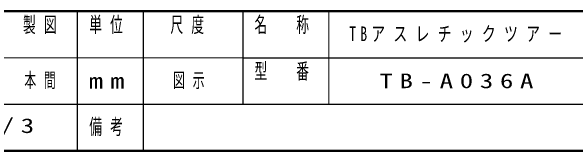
# Model space of a CAD drawing. Units: millimetres on the paper. Extents: x -385 to 0, y -594 to 267.
# Drawn here: x -222.4 to -137.3, y -297 to -276 of the extents above; entities that cross this region are included whole.
import ezdxf

# ---------------------------------------------------------------- set-up
doc = ezdxf.new("R2010")
doc.units = ezdxf.units.MM
doc.layers.add('NAKAMURA図枠', color=7, linetype='Continuous', lineweight=13)
doc.layers.add('図面情報', color=7, linetype='Continuous', lineweight=13)
doc.styles.add('ＭＳ ゴシック', font='')
doc.styles.get('ＭＳ ゴシック').set_extended_font_data('MS Gothic')

msp = doc.modelspace()

# ---------------------------------------------------------------- linework, layer by layer
at = {"layer": 'NAKAMURA図枠', "lineweight": 50}
for p, q in [((-385, -276), (0, -276)), ((-385, -297), (0, -297))]:
    msp.add_line(p, q, dxfattribs=at)
at = {"layer": 'NAKAMURA図枠', "color": 211, "lineweight": 25}
for p, q in [((-212.5, -276), (-212.5, -297)), ((-202.5, -276), (-202.5, -290)), ((-187.5, -276), (-187.5, -290)), ((-187.5, -283), (-70, -283)), ((-242.5, -290), (0, -290))]:
    msp.add_line(p, q, dxfattribs=at)
at = {"layer": 'NAKAMURA図枠'}
for p, q in [((-174.5, -276), (-174.5, -290)), ((-242.5, -283), (-187.5, -283))]:
    msp.add_line(p, q, dxfattribs=at)
at = {"layer": 'NAKAMURA図枠', "lineweight": 25}
msp.add_line((-202.5, -290), (-202.5, -297), dxfattribs=at)

# ---------------------------------------------------------------- texts
at = {"layer": 'NAKAMURA図枠', "color": 4, "char_height": 2.346, "style": 'ＭＳ ゴシック'}
for s, insert, attachment_point in [('\\T1.64;\\W0.6;製図', (-217.5, -276.833), 2), ('\\T1.64;\\W0.6;単位', (-207.5, -276.833), 2), ('\\T1.64;\\W0.6;尺度', (-195.25, -276.833), 2), ('\\T1.64;\\W0.6;名\u3000称', (-181, -276.833), 2), ('\\T1.64;\\W0.6;型\u3000番', (-181, -283.833), 2), ('\\T1.5;\\W1.35;mm', (-207.5, -286.5), 5), ('\\T1.64;\\W0.6;備考', (-207.5, -293.5), 5)]:
    msp.add_mtext(s, dxfattribs=dict(at, insert=insert, attachment_point=attachment_point))
at = {"layer": '図面情報', "char_height": 2.199, "style": 'ＭＳ ゴシック'}
for s, insert, attachment_point in [('\\T1.59;\\W0.7;TBアスレチックツアー', (-154.75, -279.5), 5), ('\\T1.64;\\W0.6;本間', (-217.5, -286.5), 5), ('\\T1.64;\\W0.6;図示', (-198, -286.5), 4), ('\\T1.5;\\W1.35;TB-A036A', (-154.75, -286.5), 5), ('\\T1.5;\\W1.35;2/3', (-222.5, -293.5), 5)]:
    msp.add_mtext(s, dxfattribs=dict(at, insert=insert, attachment_point=attachment_point))

doc.saveas('drawing.dxf')
